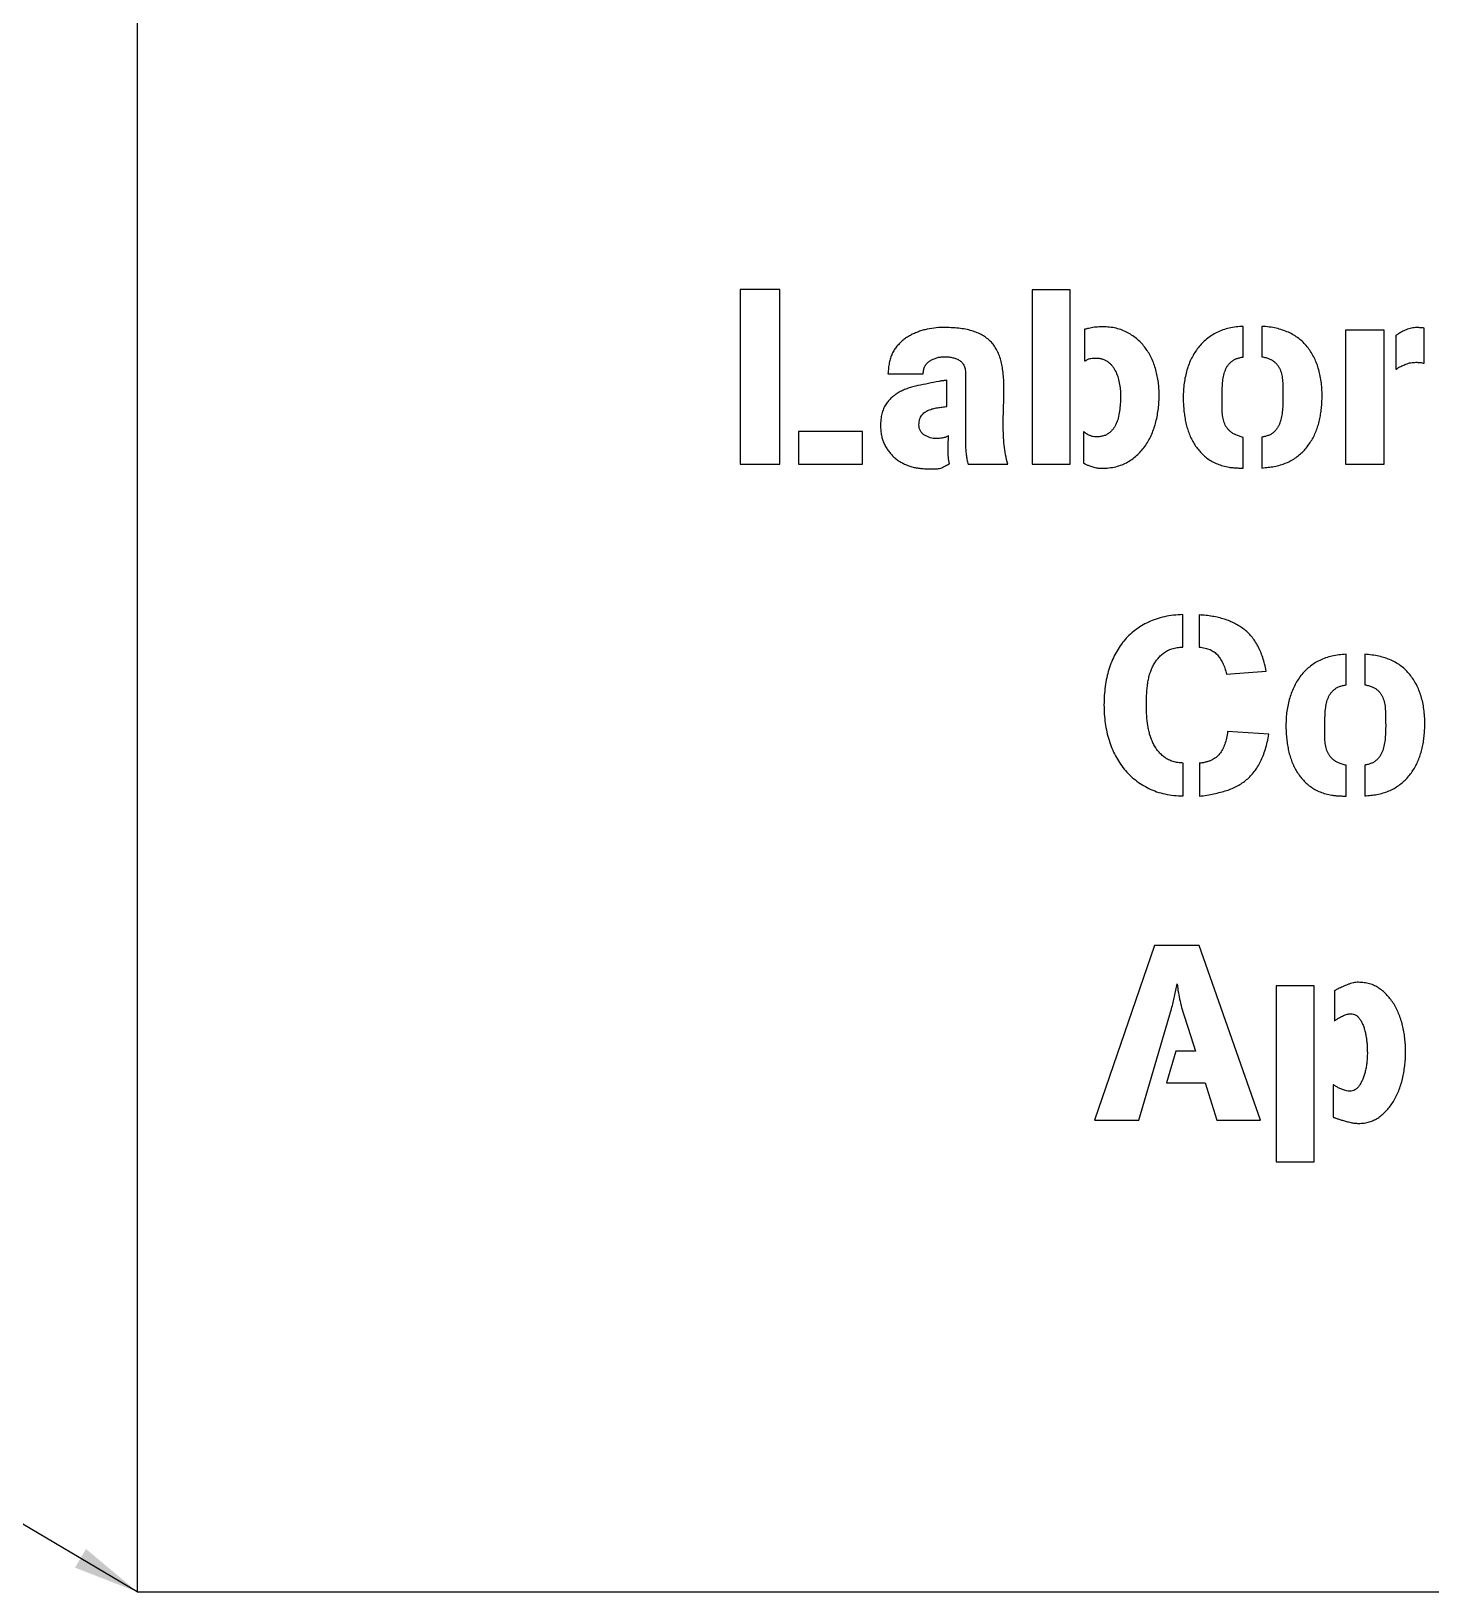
# Model space of a CAD drawing. Header units: millimetres. Extents: x 1 to 1184, y 0 to 836.
# Drawn here: x 506.6 to 582.2, y 667.4 to 751.7 of the extents above; entities that cross this region are included whole.
import ezdxf

# ---------------------------------------------------------------- set-up
doc = ezdxf.new("R2010")
doc.units = ezdxf.units.MM
doc.dimstyles.new('SLDDIMSTYLE0', dxfattribs={"dimtxt": 0.18, "dimasz": 3.556, "dimexe": 0, "dimexo": 0.0625, "dimgap": 0, "dimtad": 0, "dimtih": 1, "dimtoh": 1, "dimdec": 0, "dimrnd": 1e-09, "dimzin": 0, "dimdsep": 46, "dimtxsty": 'Standard', "dimsah": 1, "dimcen": 0.09, "dimadec": 0, "dimazin": 0, "dimtfac": 3.556, "dimtdec": 0, "dimtofl": 0, "dimtmove": 0, "dimatfit": 3, "dimfxl": 0, "dimfrac": 2, "dimtolj": 1, "dimtzin": 0, "dimarcsym": 0})

msp = doc.modelspace()

# ---------------------------------------------------------------- linework, layer by layer
at = {"color": 7, "linetype": 'Continuous', "lineweight": 25}
for p, q in [((512.3, 817.395), (512.3, 667.395)), ((547.041, 737.76), (544.898, 737.76)), ((544.898, 737.76), (544.898, 728.315)), ((547.041, 728.315), (547.041, 737.76)), ((562.727, 737.747), (560.666, 737.747)), ((560.666, 737.747), (560.666, 728.315)), ((562.727, 728.315), (562.727, 737.747)), ((555.968, 735.7), (555.968, 735.713)), ((563.495, 735.604), (563.495, 733.881)), ((572.085, 734.109), (572.085, 735.766)), ((573.095, 735.766), (573.095, 734.123)), ((579.696, 735.552), (577.608, 735.552)), ((577.608, 735.552), (577.608, 728.315)), ((579.696, 728.315), (579.696, 735.552)), ((580.316, 735.255), (580.329, 735.242)), ((581.852, 733.772), (581.866, 735.673)), ((580.329, 735.242), (580.329, 733.436)), ((552.87, 733.206), (554.782, 733.206)), ((555.888, 732.83), (555.847, 732.83)), ((556.063, 731.442), (556.063, 732.855)), ((557.073, 733.152), (557.073, 729.393)), ((551.501, 730.079), (548.037, 730.079)), ((548.037, 730.079), (548.037, 728.315)), ((551.501, 728.315), (551.501, 730.079)), ((556.143, 729.703), (556.143, 729.851)), ((563.47, 730.068), (563.456, 730.068)), ((563.456, 730.068), (563.456, 728.383)), ((572.085, 728.098), (572.085, 729.769)), ((573.095, 729.783), (573.095, 728.112)), ((544.898, 728.315), (547.041, 728.315)), ((548.037, 728.315), (551.501, 728.315)), ((557.208, 728.315), (559.364, 728.315)), ((560.666, 728.315), (562.727, 728.315)), ((577.608, 728.315), (579.696, 728.315)), ((568.825, 718.452), (568.825, 720.189)), ((569.7, 720.176), (569.7, 718.439)), ((568.811, 718.439), (568.825, 718.452)), ((577.637, 716.39), (577.637, 718.047)), ((578.647, 718.047), (578.647, 716.403)), ((571.182, 716.982), (573.325, 717.144)), ((573.473, 713.734), (571.237, 713.884)), ((568.839, 710.393), (568.839, 712.173)), ((569.7, 712.159), (569.714, 712.159)), ((569.714, 712.159), (569.714, 710.379)), ((577.637, 710.379), (577.637, 712.05)), ((578.647, 712.063), (578.647, 710.393)), ((567.281, 702.308), (564.033, 692.876)), ((569.706, 702.308), (567.281, 702.308)), ((573.022, 692.876), (569.706, 702.308)), ((575.918, 700.14), (573.857, 700.14)), ((573.857, 700.14), (573.857, 690.626)), ((575.918, 690.626), (575.918, 700.14)), ((576.996, 699.855), (577.009, 699.855)), ((577.009, 699.855), (577.009, 698.239)), ((566.433, 692.876), (568.197, 698.9)), ((568.441, 696.596), (567.928, 694.898)), ((569.492, 696.609), (568.441, 696.596)), ((567.928, 694.898), (570.03, 694.898)), ((570.03, 694.898), (570.65, 692.876)), ((576.943, 694.79), (576.943, 693.038)), ((564.033, 692.876), (566.433, 692.876)), ((570.65, 692.876), (573.022, 692.876)), ((573.857, 690.626), (575.918, 690.626)), ((512.3, 667.395), (762.3, 667.395))]:
    msp.add_line(p, q, dxfattribs=at)
for points, knots in [([(555.968, 735.713), (555.809, 735.708), (555.486, 735.698), (555.083, 735.633), (554.764, 735.557), (554.53, 735.482), (554.304, 735.391), (554.088, 735.284), (553.883, 735.162), (553.691, 735.023), (553.519, 734.863), (553.358, 734.691), (553.215, 734.499), (553.1, 734.284), (553.009, 734.05), (552.97, 733.884), (552.95, 733.799)], [0, 0, 0, 0, 0.1227607, 0.2498812, 0.3139767, 0.3767372, 0.4396181, 0.5018556, 0.5633751, 0.6237683, 0.6842283, 0.7450277, 0.8061231, 0.868393, 0.9324905, 1, 1, 1, 1]), ([(559.149, 732.358), (559.148, 732.499), (559.144, 732.771), (559.115, 733.165), (559.067, 733.527), (558.999, 733.861), (558.912, 734.167), (558.793, 734.442), (558.647, 734.69), (558.474, 734.909), (558.271, 735.1), (558.038, 735.263), (557.774, 735.4), (557.479, 735.511), (557.152, 735.596), (556.79, 735.657), (556.391, 735.694), (556.113, 735.698), (555.968, 735.7)], [0, 0, 0, 0, 0.0784473, 0.1512933, 0.2191205, 0.2818493, 0.3402831, 0.3958067, 0.4483062, 0.4995006, 0.5506351, 0.602775, 0.6574141, 0.7154082, 0.7774744, 0.8453286, 0.9193758, 1, 1, 1, 1]), ([(564.479, 735.741), (564.36, 735.738), (564.131, 735.732), (563.861, 735.688), (563.679, 735.646), (563.584, 735.626), (563.527, 735.61), (563.501, 735.606), (563.495, 735.604)], [0, 0, 0, 0, 0.360409, 0.6872, 0.823433, 0.921683, 0.980048, 1, 1, 1, 1]), ([(567.538, 732.048), (567.536, 732.164), (567.531, 732.395), (567.498, 732.74), (567.438, 733.08), (567.36, 733.414), (567.257, 733.737), (567.13, 734.043), (566.979, 734.331), (566.8, 734.597), (566.599, 734.842), (566.372, 735.064), (566.119, 735.259), (565.841, 735.43), (565.538, 735.57), (565.207, 735.669), (564.852, 735.731), (564.606, 735.737), (564.479, 735.741)], [0, 0, 0, 0, 0.064524, 0.128945, 0.192913, 0.256973, 0.320104, 0.381331, 0.44162, 0.500904, 0.559584, 0.618254, 0.677387, 0.73772, 0.799486, 0.863093, 0.929622, 1, 1, 1, 1]), ([(572.085, 735.766), (571.954, 735.759), (571.698, 735.746), (571.329, 735.677), (570.982, 735.579), (570.662, 735.444), (570.368, 735.277), (570.098, 735.085), (569.856, 734.864), (569.641, 734.617), (569.45, 734.346), (569.288, 734.052), (569.146, 733.74), (569.034, 733.406), (568.947, 733.056), (568.882, 732.692), (568.845, 732.313), (568.84, 732.056), (568.837, 731.925)], [0, 0, 0, 0, 0.069581, 0.135873, 0.19913, 0.260551, 0.320069, 0.378218, 0.436132, 0.493872, 0.552103, 0.611451, 0.67202, 0.734354, 0.79807, 0.863622, 0.93057, 1, 1, 1, 1]), ([(576.343, 732.007), (576.341, 732.142), (576.337, 732.405), (576.296, 732.789), (576.236, 733.154), (576.145, 733.498), (576.033, 733.823), (575.895, 734.127), (575.727, 734.409), (575.539, 734.671), (575.324, 734.909), (575.082, 735.119), (574.814, 735.301), (574.518, 735.451), (574.199, 735.574), (573.854, 735.669), (573.483, 735.737), (573.227, 735.756), (573.095, 735.766)], [0, 0, 0, 0, 0.072185, 0.141207, 0.206995, 0.270405, 0.331699, 0.391126, 0.449413, 0.507076, 0.564077, 0.620904, 0.678623, 0.737396, 0.798309, 0.861992, 0.92893, 1, 1, 1, 1]), ([(581.462, 735.7), (581.413, 735.698), (581.316, 735.695), (581.172, 735.673), (581.03, 735.638), (580.896, 735.587), (580.772, 735.531), (580.66, 735.477), (580.564, 735.422), (580.482, 735.372), (580.417, 735.327), (580.368, 735.295), (580.337, 735.271), (580.321, 735.259), (580.316, 735.255)], [0, 0, 0, 0, 0.1170844, 0.2337114, 0.3494073, 0.4658152, 0.576772, 0.675772, 0.7651072, 0.8421117, 0.906103, 0.9532327, 0.9844109, 1, 1, 1, 1]), ([(581.866, 735.673), (581.831, 735.677), (581.764, 735.685), (581.664, 735.692), (581.564, 735.699), (581.497, 735.7), (581.462, 735.7)], [0, 0, 0, 0, 0.256936, 0.503362, 0.744649, 1, 1, 1, 1]), ([(552.95, 733.799), (552.942, 733.75), (552.925, 733.651), (552.908, 733.503), (552.895, 733.354), (552.878, 733.256), (552.87, 733.206)], [0, 0, 0, 0, 0.250759, 0.500181, 0.749241, 1, 1, 1, 1]), ([(554.782, 733.206), (554.788, 733.28), (554.798, 733.422), (554.871, 733.618), (554.987, 733.781), (555.145, 733.907), (555.325, 734.001), (555.517, 734.074), (555.72, 734.115), (555.858, 734.12), (555.929, 734.123)], [0, 0, 0, 0, 0.135286, 0.258216, 0.376583, 0.498133, 0.623587, 0.746517, 0.871412, 1, 1, 1, 1]), ([(555.929, 734.123), (556.01, 734.121), (556.166, 734.118), (556.386, 734.077), (556.584, 734.017), (556.73, 733.941), (556.831, 733.865), (556.897, 733.798), (556.951, 733.717), (556.996, 733.626), (557.031, 733.524), (557.057, 733.41), (557.069, 733.285), (557.072, 733.197), (557.073, 733.152)], [0, 0, 0, 0, 0.141008, 0.269202, 0.387507, 0.498394, 0.552255, 0.605643, 0.661586, 0.719535, 0.781537, 0.848511, 0.921054, 1, 1, 1, 1]), ([(563.495, 733.881), (563.498, 733.883), (563.511, 733.891), (563.543, 733.905), (563.593, 733.933), (563.661, 733.972), (563.747, 734.012), (563.853, 734.038), (563.973, 734.053), (564.058, 734.055), (564.103, 734.056)], [0, 0, 0, 0, 0.017667, 0.071867, 0.161337, 0.286114, 0.435317, 0.604339, 0.790742, 1, 1, 1, 1]), ([(564.103, 734.056), (564.166, 734.054), (564.287, 734.051), (564.46, 734.013), (564.618, 733.95), (564.758, 733.863), (564.883, 733.759), (564.992, 733.641), (565.089, 733.511), (565.198, 733.319), (565.306, 733.054), (565.387, 732.716), (565.439, 732.373), (565.447, 732.145), (565.45, 732.035)], [0, 0, 0, 0, 0.069097, 0.133769, 0.194999, 0.255614, 0.315307, 0.374265, 0.433315, 0.493815, 0.618147, 0.747772, 0.877708, 1, 1, 1, 1]), ([(570.938, 731.994), (570.94, 732.115), (570.944, 732.355), (570.961, 732.71), (571.003, 733.051), (571.076, 733.317), (571.159, 733.511), (571.238, 733.641), (571.334, 733.758), (571.444, 733.864), (571.574, 733.955), (571.726, 734.026), (571.898, 734.079), (572.021, 734.099), (572.085, 734.109)], [0, 0, 0, 0, 0.134695, 0.268107, 0.395992, 0.516326, 0.574033, 0.629907, 0.685993, 0.741816, 0.80006, 0.86191, 0.927861, 1, 1, 1, 1]), ([(573.095, 734.123), (573.165, 734.109), (573.297, 734.082), (573.48, 734.019), (573.638, 733.945), (573.768, 733.85), (573.876, 733.745), (573.97, 733.629), (574.043, 733.499), (574.122, 733.31), (574.189, 733.047), (574.218, 732.706), (574.224, 732.338), (574.226, 732.084), (574.227, 731.953)], [0, 0, 0, 0, 0.077742, 0.147468, 0.210565, 0.267431, 0.321581, 0.375058, 0.42905, 0.483694, 0.598732, 0.722747, 0.856785, 1, 1, 1, 1]), ([(580.329, 733.436), (580.334, 733.44), (580.349, 733.45), (580.378, 733.47), (580.422, 733.501), (580.482, 733.539), (580.557, 733.584), (580.649, 733.631), (580.757, 733.676), (580.918, 733.745), (581.136, 733.811), (581.318, 733.821), (581.408, 733.826)], [0, 0, 0, 0, 0.014413, 0.046945, 0.091558, 0.153369, 0.229229, 0.317649, 0.418191, 0.532381, 0.769429, 1, 1, 1, 1]), ([(581.408, 733.826), (581.486, 733.824), (581.636, 733.821), (581.782, 733.788), (581.852, 733.772)], [0, 0, 0, 0, 0.5221114, 1, 1, 1, 1]), ([(555.632, 732.789), (555.443, 732.752), (555.066, 732.678), (554.595, 732.587), (554.227, 732.506), (553.967, 732.422), (553.721, 732.325), (553.489, 732.213), (553.276, 732.081), (553.082, 731.924), (552.909, 731.745), (552.753, 731.543), (552.627, 731.307), (552.539, 731.035), (552.487, 730.724), (552.481, 730.504), (552.478, 730.389)], [0, 0, 0, 0, 0.130521, 0.260695, 0.324434, 0.385825, 0.445493, 0.503366, 0.559915, 0.615321, 0.671663, 0.728532, 0.78741, 0.851438, 0.921991, 1, 1, 1, 1]), ([(555.847, 732.83), (555.841, 732.829), (555.825, 732.828), (555.79, 732.82), (555.725, 732.807), (555.669, 732.796), (555.632, 732.789)], [0, 0, 0, 0, 0.08084, 0.2174, 0.490521, 1, 1, 1, 1]), ([(556.063, 732.855), (556.026, 732.848), (555.968, 732.836), (555.909, 732.832), (555.888, 732.83)], [0, 0, 0, 0, 0.635894, 1, 1, 1, 1]), ([(559.108, 730.403), (559.11, 730.568), (559.112, 730.896), (559.127, 731.386), (559.146, 731.873), (559.148, 732.196), (559.149, 732.358)], [0, 0, 0, 0, 0.253192, 0.503473, 0.751792, 1, 1, 1, 1]), ([(565.45, 732.035), (565.448, 731.911), (565.444, 731.659), (565.415, 731.279), (565.354, 730.905), (565.264, 730.608), (565.162, 730.392), (565.072, 730.244), (564.961, 730.117), (564.839, 730.001), (564.694, 729.906), (564.525, 729.843), (564.334, 729.804), (564.199, 729.799), (564.129, 729.797)], [0, 0, 0, 0, 0.125979, 0.257644, 0.387424, 0.51257, 0.572755, 0.630507, 0.687878, 0.744637, 0.802184, 0.86262, 0.928266, 1, 1, 1, 1]), ([(564.425, 728.098), (564.558, 728.102), (564.815, 728.11), (565.187, 728.175), (565.53, 728.282), (565.842, 728.434), (566.126, 728.62), (566.381, 728.837), (566.615, 729.075), (566.814, 729.345), (566.993, 729.633), (567.141, 729.943), (567.27, 730.269), (567.367, 730.612), (567.442, 730.966), (567.5, 731.324), (567.53, 731.686), (567.536, 731.927), (567.538, 732.048)], [0, 0, 0, 0, 0.07052, 0.136748, 0.19974, 0.260722, 0.32056, 0.379607, 0.438195, 0.49736, 0.557332, 0.618004, 0.679863, 0.743115, 0.807365, 0.871664, 0.935762, 1, 1, 1, 1]), ([(568.837, 731.925), (568.838, 731.814), (568.84, 731.594), (568.868, 731.265), (568.905, 730.942), (568.963, 730.627), (569.033, 730.32), (569.134, 730.029), (569.247, 729.749), (569.386, 729.486), (569.545, 729.24), (569.727, 729.013), (569.929, 728.806), (570.155, 728.619), (570.405, 728.455), (570.686, 728.327), (570.989, 728.217), (571.205, 728.175), (571.317, 728.153)], [0, 0, 0, 0, 0.06733, 0.133659, 0.199475, 0.264258, 0.327843, 0.389709, 0.450602, 0.510644, 0.56982, 0.627792, 0.686247, 0.744963, 0.805014, 0.86682, 0.93143, 1, 1, 1, 1]), ([(572.085, 729.769), (572.013, 729.788), (571.876, 729.823), (571.688, 729.896), (571.526, 729.977), (571.39, 730.074), (571.281, 730.184), (571.185, 730.299), (571.109, 730.427), (571.05, 730.565), (571.006, 730.712), (570.973, 730.868), (570.951, 731.033), (570.94, 731.272), (570.941, 731.593), (570.939, 731.856), (570.938, 731.994)], [0, 0, 0, 0, 0.079435, 0.150944, 0.21498, 0.273237, 0.327793, 0.380659, 0.433346, 0.48628, 0.540805, 0.597652, 0.656535, 0.718493, 0.852646, 1, 1, 1, 1]), ([(574.227, 731.953), (574.226, 731.835), (574.224, 731.597), (574.204, 731.241), (574.163, 730.893), (574.089, 730.619), (574.009, 730.416), (573.93, 730.279), (573.838, 730.155), (573.73, 730.043), (573.604, 729.944), (573.452, 729.872), (573.282, 729.814), (573.159, 729.793), (573.095, 729.783)], [0, 0, 0, 0, 0.12953, 0.262138, 0.392075, 0.515141, 0.573871, 0.63156, 0.687801, 0.744478, 0.802153, 0.862953, 0.928572, 1, 1, 1, 1]), ([(573.755, 728.194), (573.867, 728.219), (574.084, 728.268), (574.393, 728.378), (574.678, 728.515), (574.938, 728.679), (575.17, 728.871), (575.388, 729.076), (575.576, 729.308), (575.747, 729.553), (575.895, 729.817), (576.02, 730.097), (576.123, 730.392), (576.204, 730.701), (576.265, 731.019), (576.311, 731.343), (576.336, 731.674), (576.34, 731.896), (576.343, 732.007)], [0, 0, 0, 0, 0.067774, 0.132654, 0.194971, 0.255527, 0.315248, 0.374372, 0.433194, 0.492456, 0.552417, 0.613053, 0.674991, 0.738266, 0.802937, 0.867799, 0.933402, 1, 1, 1, 1]), ([(554.554, 730.444), (554.556, 730.497), (554.559, 730.598), (554.587, 730.739), (554.632, 730.862), (554.699, 730.964), (554.779, 731.05), (554.868, 731.125), (554.966, 731.19), (555.11, 731.259), (555.307, 731.324), (555.558, 731.368), (555.812, 731.401), (555.981, 731.429), (556.063, 731.442)], [0, 0, 0, 0, 0.078904, 0.148409, 0.212263, 0.270607, 0.327719, 0.385642, 0.441851, 0.500699, 0.621277, 0.747481, 0.876519, 1, 1, 1, 1]), ([(552.478, 730.389), (552.48, 730.302), (552.484, 730.131), (552.522, 729.882), (552.582, 729.647), (552.668, 729.426), (552.776, 729.221), (552.901, 729.031), (553.043, 728.855), (553.202, 728.696), (553.38, 728.553), (553.572, 728.427), (553.779, 728.318), (554, 728.23), (554.232, 728.158), (554.473, 728.112), (554.72, 728.078), (554.887, 728.075), (554.971, 728.073)], [0, 0, 0, 0, 0.068588, 0.13425, 0.197624, 0.259631, 0.320241, 0.379664, 0.4382, 0.497497, 0.556752, 0.61731, 0.67792, 0.740779, 0.804352, 0.868532, 0.933477, 1, 1, 1, 1]), ([(555.484, 729.703), (555.431, 729.705), (555.323, 729.71), (555.164, 729.747), (555.007, 729.806), (554.856, 729.885), (554.72, 729.987), (554.625, 730.121), (554.564, 730.275), (554.558, 730.386), (554.554, 730.444)], [0, 0, 0, 0, 0.121185, 0.243486, 0.369418, 0.501292, 0.629277, 0.749563, 0.86946, 1, 1, 1, 1]), ([(559.364, 728.315), (559.315, 728.486), (559.22, 728.826), (559.149, 729.352), (559.116, 729.877), (559.111, 730.228), (559.108, 730.403)], [0, 0, 0, 0, 0.252598, 0.501732, 0.751574, 1, 1, 1, 1]), ([(556.143, 729.851), (556.141, 729.85), (556.129, 729.844), (556.105, 729.83), (556.062, 729.81), (556.002, 729.778), (555.916, 729.749), (555.8, 729.727), (555.653, 729.71), (555.544, 729.705), (555.484, 729.703)], [0, 0, 0, 0, 0.012748, 0.054838, 0.124954, 0.220568, 0.35039, 0.522021, 0.737354, 1, 1, 1, 1]), ([(556.129, 729.028), (556.13, 729.079), (556.131, 729.192), (556.135, 729.366), (556.142, 729.54), (556.143, 729.652), (556.143, 729.703)], [0, 0, 0, 0, 0.225399, 0.499962, 0.774601, 1, 1, 1, 1]), ([(557.073, 729.393), (557.074, 729.298), (557.077, 729.111), (557.103, 728.836), (557.145, 728.571), (557.187, 728.4), (557.208, 728.315)], [0, 0, 0, 0, 0.261361, 0.514746, 0.759511, 1, 1, 1, 1]), ([(564.129, 729.797), (564.072, 729.8), (563.959, 729.807), (563.802, 729.857), (563.672, 729.922), (563.571, 729.982), (563.511, 730.034), (563.48, 730.059), (563.47, 730.068)], [0, 0, 0, 0, 0.234448, 0.464236, 0.672833, 0.834221, 0.94474, 1, 1, 1, 1]), ([(556.198, 728.342), (556.178, 728.462), (556.141, 728.689), (556.133, 728.92), (556.129, 729.028)], [0, 0, 0, 0, 0.527645, 1, 1, 1, 1]), ([(554.971, 728.073), (555.047, 728.073), (555.177, 728.073), (555.35, 728.065), (555.488, 728.062), (555.612, 728.077), (555.732, 728.105), (555.832, 728.15), (555.919, 728.196), (555.999, 728.24), (556.095, 728.287), (556.162, 728.323), (556.198, 728.342)], [0, 0, 0, 0, 0.175847, 0.303261, 0.404825, 0.497899, 0.591651, 0.692168, 0.751828, 0.822361, 0.905748, 1, 1, 1, 1]), ([(563.456, 728.383), (563.46, 728.38), (563.473, 728.37), (563.501, 728.356), (563.54, 728.331), (563.621, 728.292), (563.757, 728.234), (563.954, 728.167), (564.183, 728.11), (564.345, 728.102), (564.425, 728.098)], [0, 0, 0, 0, 0.016428, 0.04722, 0.09176, 0.151542, 0.311521, 0.525301, 0.764337, 1, 1, 1, 1]), ([(571.317, 728.153), (571.38, 728.145), (571.508, 728.13), (571.7, 728.117), (571.893, 728.112), (572.021, 728.103), (572.085, 728.098)], [0, 0, 0, 0, 0.249579, 0.500757, 0.751514, 1, 1, 1, 1]), ([(573.095, 728.112), (573.152, 728.12), (573.264, 728.137), (573.431, 728.153), (573.594, 728.169), (573.702, 728.186), (573.755, 728.194)], [0, 0, 0, 0, 0.259966, 0.510157, 0.754528, 1, 1, 1, 1]), ([(568.825, 720.189), (568.653, 720.181), (568.317, 720.165), (567.831, 720.085), (567.378, 719.964), (566.958, 719.795), (566.574, 719.587), (566.22, 719.348), (565.902, 719.073), (565.617, 718.764), (565.367, 718.425), (565.15, 718.056), (564.964, 717.657), (564.815, 717.229), (564.698, 716.778), (564.616, 716.306), (564.564, 715.815), (564.557, 715.481), (564.554, 715.311)], [0, 0, 0, 0, 0.0709224, 0.1377346, 0.2019258, 0.2635088, 0.3232423, 0.3810839, 0.4386319, 0.4956972, 0.5531604, 0.6114562, 0.6715444, 0.7335301, 0.7972576, 0.8628876, 0.9302673, 1, 1, 1, 1]), ([(573.325, 717.144), (573.298, 717.271), (573.246, 717.518), (573.14, 717.872), (573.015, 718.197), (572.874, 718.496), (572.714, 718.767), (572.533, 719.009), (572.334, 719.225), (572.115, 719.412), (571.876, 719.573), (571.622, 719.719), (571.348, 719.844), (571.055, 719.949), (570.743, 720.034), (570.413, 720.102), (570.064, 720.151), (569.823, 720.167), (569.7, 720.176)], [0, 0, 0, 0, 0.075038, 0.145939, 0.212721, 0.276355, 0.336612, 0.394269, 0.450579, 0.505422, 0.560501, 0.616651, 0.674434, 0.734277, 0.796204, 0.860988, 0.928832, 1, 1, 1, 1]), ([(566.844, 715.259), (566.848, 715.44), (566.854, 715.807), (566.891, 716.264), (566.938, 716.627), (567.001, 716.887), (567.078, 717.134), (567.175, 717.367), (567.293, 717.584), (567.435, 717.782), (567.596, 717.96), (567.777, 718.121), (567.99, 718.254), (568.234, 718.354), (568.512, 718.416), (568.708, 718.431), (568.811, 718.439)], [0, 0, 0, 0, 0.129066, 0.260822, 0.326217, 0.389367, 0.450496, 0.510184, 0.568752, 0.626108, 0.682751, 0.73978, 0.798158, 0.860157, 0.926565, 1, 1, 1, 1]), ([(569.7, 718.439), (569.755, 718.432), (569.861, 718.42), (570.013, 718.388), (570.155, 718.35), (570.285, 718.301), (570.403, 718.242), (570.512, 718.176), (570.608, 718.1), (570.723, 717.984), (570.85, 717.811), (570.982, 717.571), (571.096, 717.291), (571.152, 717.089), (571.182, 716.982)], [0, 0, 0, 0, 0.073235, 0.142067, 0.206665, 0.267676, 0.326441, 0.382337, 0.436475, 0.489044, 0.599524, 0.720264, 0.852863, 1, 1, 1, 1]), ([(577.637, 718.047), (577.506, 718.04), (577.25, 718.026), (576.881, 717.958), (576.535, 717.86), (576.214, 717.725), (575.921, 717.557), (575.65, 717.366), (575.408, 717.145), (575.193, 716.897), (575.003, 716.627), (574.84, 716.333), (574.698, 716.02), (574.587, 715.686), (574.499, 715.336), (574.435, 714.972), (574.398, 714.593), (574.392, 714.337), (574.389, 714.206)], [0, 0, 0, 0, 0.0695806, 0.135873, 0.1991298, 0.2605513, 0.3200692, 0.3782177, 0.4361321, 0.4938724, 0.5521028, 0.6114512, 0.67202, 0.7343544, 0.7980701, 0.8636223, 0.9305703, 1, 1, 1, 1]), ([(581.895, 714.288), (581.893, 714.423), (581.89, 714.686), (581.849, 715.07), (581.788, 715.435), (581.697, 715.779), (581.585, 716.104), (581.447, 716.408), (581.279, 716.689), (581.092, 716.952), (580.876, 717.189), (580.634, 717.4), (580.366, 717.582), (580.071, 717.732), (579.751, 717.855), (579.406, 717.95), (579.036, 718.017), (578.779, 718.037), (578.647, 718.047)], [0, 0, 0, 0, 0.072185, 0.141207, 0.206995, 0.270405, 0.331699, 0.391126, 0.449413, 0.507076, 0.564077, 0.620904, 0.678623, 0.737396, 0.798309, 0.861992, 0.92893, 1, 1, 1, 1]), ([(576.491, 714.274), (576.493, 714.395), (576.497, 714.636), (576.513, 714.991), (576.556, 715.331), (576.628, 715.598), (576.711, 715.791), (576.79, 715.922), (576.886, 716.038), (576.997, 716.144), (577.127, 716.235), (577.278, 716.307), (577.45, 716.36), (577.573, 716.379), (577.637, 716.39)], [0, 0, 0, 0, 0.134695, 0.268107, 0.395992, 0.516326, 0.574033, 0.629907, 0.685993, 0.741816, 0.80006, 0.86191, 0.927861, 1, 1, 1, 1]), ([(578.647, 716.403), (578.717, 716.389), (578.85, 716.363), (579.032, 716.299), (579.191, 716.226), (579.32, 716.13), (579.429, 716.026), (579.522, 715.91), (579.595, 715.78), (579.675, 715.591), (579.741, 715.328), (579.771, 714.986), (579.776, 714.619), (579.778, 714.365), (579.78, 714.233)], [0, 0, 0, 0, 0.077742, 0.147468, 0.210565, 0.267431, 0.321581, 0.375058, 0.42905, 0.483694, 0.598732, 0.722747, 0.856785, 1, 1, 1, 1]), ([(564.554, 715.311), (564.557, 715.144), (564.564, 714.812), (564.615, 714.324), (564.7, 713.853), (564.822, 713.401), (564.973, 712.969), (565.164, 712.567), (565.383, 712.191), (565.637, 711.845), (565.924, 711.529), (566.247, 711.25), (566.599, 711), (566.985, 710.787), (567.403, 710.614), (567.854, 710.49), (568.336, 710.413), (568.668, 710.4), (568.839, 710.393)], [0, 0, 0, 0, 0.068663, 0.135514, 0.200673, 0.264544, 0.326967, 0.387528, 0.446418, 0.504829, 0.562814, 0.620687, 0.679279, 0.739161, 0.800704, 0.864202, 0.930185, 1, 1, 1, 1]), ([(568.839, 712.173), (568.742, 712.178), (568.555, 712.187), (568.289, 712.247), (568.049, 712.339), (567.838, 712.47), (567.652, 712.624), (567.49, 712.803), (567.344, 712.995), (567.224, 713.21), (567.124, 713.438), (567.037, 713.678), (566.972, 713.931), (566.905, 714.281), (566.856, 714.725), (566.848, 715.082), (566.844, 715.259)], [0, 0, 0, 0, 0.070625, 0.135502, 0.197444, 0.256594, 0.31497, 0.372814, 0.43121, 0.490457, 0.550949, 0.612668, 0.675698, 0.740652, 0.871403, 1, 1, 1, 1]), ([(574.389, 714.206), (574.39, 714.095), (574.393, 713.874), (574.421, 713.546), (574.457, 713.223), (574.515, 712.907), (574.586, 712.601), (574.686, 712.31), (574.799, 712.029), (574.938, 711.766), (575.098, 711.52), (575.279, 711.293), (575.482, 711.087), (575.707, 710.9), (575.957, 710.735), (576.238, 710.607), (576.542, 710.498), (576.758, 710.455), (576.869, 710.434)], [0, 0, 0, 0, 0.06733, 0.133659, 0.199475, 0.264258, 0.327843, 0.389709, 0.450602, 0.510644, 0.56982, 0.627792, 0.686247, 0.744963, 0.805014, 0.86682, 0.93143, 1, 1, 1, 1]), ([(577.637, 712.05), (577.565, 712.068), (577.428, 712.104), (577.241, 712.177), (577.078, 712.257), (576.943, 712.354), (576.833, 712.464), (576.737, 712.58), (576.661, 712.707), (576.603, 712.846), (576.558, 712.993), (576.525, 713.149), (576.504, 713.314), (576.492, 713.552), (576.493, 713.873), (576.492, 714.136), (576.491, 714.274)], [0, 0, 0, 0, 0.079435, 0.150944, 0.21498, 0.273237, 0.327793, 0.380659, 0.433346, 0.48628, 0.540805, 0.597652, 0.656535, 0.718493, 0.852646, 1, 1, 1, 1]), ([(579.78, 714.233), (579.779, 714.116), (579.777, 713.878), (579.756, 713.522), (579.715, 713.173), (579.641, 712.899), (579.561, 712.696), (579.483, 712.56), (579.39, 712.435), (579.282, 712.323), (579.156, 712.225), (579.005, 712.152), (578.834, 712.094), (578.711, 712.074), (578.647, 712.063)], [0, 0, 0, 0, 0.12953, 0.262138, 0.392075, 0.515141, 0.573871, 0.63156, 0.687801, 0.744478, 0.802153, 0.862953, 0.928572, 1, 1, 1, 1]), ([(579.308, 710.475), (579.419, 710.5), (579.636, 710.549), (579.945, 710.659), (580.23, 710.795), (580.49, 710.96), (580.723, 711.152), (580.94, 711.357), (581.128, 711.588), (581.299, 711.834), (581.447, 712.097), (581.572, 712.378), (581.675, 712.673), (581.757, 712.981), (581.818, 713.299), (581.864, 713.624), (581.888, 713.954), (581.893, 714.176), (581.895, 714.288)], [0, 0, 0, 0, 0.067774, 0.132654, 0.194971, 0.255527, 0.315248, 0.374372, 0.433194, 0.492456, 0.552417, 0.613053, 0.674991, 0.738266, 0.802937, 0.867799, 0.933402, 1, 1, 1, 1]), ([(571.237, 713.884), (571.219, 713.761), (571.184, 713.526), (571.093, 713.197), (570.971, 712.912), (570.841, 712.704), (570.715, 712.566), (570.612, 712.473), (570.491, 712.394), (570.36, 712.322), (570.214, 712.265), (570.054, 712.219), (569.882, 712.181), (569.762, 712.166), (569.7, 712.159)], [0, 0, 0, 0, 0.146297, 0.278703, 0.39936, 0.510287, 0.563782, 0.617845, 0.673939, 0.731987, 0.793636, 0.858112, 0.926821, 1, 1, 1, 1]), ([(569.714, 710.379), (569.849, 710.398), (570.113, 710.435), (570.492, 710.508), (570.847, 710.589), (571.178, 710.684), (571.486, 710.796), (571.771, 710.93), (572.032, 711.089), (572.269, 711.272), (572.488, 711.478), (572.685, 711.712), (572.863, 711.97), (573.023, 712.257), (573.163, 712.575), (573.285, 712.928), (573.39, 713.318), (573.444, 713.592), (573.473, 713.734)], [0, 0, 0, 0, 0.074046, 0.143932, 0.209356, 0.271312, 0.330244, 0.386784, 0.441615, 0.49535, 0.549149, 0.604107, 0.660559, 0.71904, 0.78146, 0.848609, 0.921551, 1, 1, 1, 1]), ([(576.869, 710.434), (576.933, 710.426), (577.06, 710.41), (577.253, 710.397), (577.445, 710.392), (577.573, 710.383), (577.637, 710.379)], [0, 0, 0, 0, 0.249579, 0.500757, 0.751514, 1, 1, 1, 1]), ([(578.647, 710.393), (578.704, 710.401), (578.816, 710.417), (578.983, 710.433), (579.146, 710.45), (579.254, 710.466), (579.308, 710.475)], [0, 0, 0, 0, 0.259966, 0.510157, 0.754528, 1, 1, 1, 1]), ([(568.197, 698.9), (568.232, 699.011), (568.301, 699.23), (568.373, 699.565), (568.441, 699.899), (568.485, 700.122), (568.507, 700.234)], [0, 0, 0, 0, 0.253928, 0.502125, 0.750505, 1, 1, 1, 1]), ([(568.507, 700.234), (568.527, 700.077), (568.568, 699.765), (568.662, 699.304), (568.776, 698.848), (568.965, 698.251), (569.221, 697.51), (569.402, 696.91), (569.492, 696.609)], [0, 0, 0, 0, 0.125593, 0.250782, 0.375316, 0.500035, 0.750067, 1, 1, 1, 1]), ([(578.304, 700.327), (578.26, 700.325), (578.169, 700.322), (578.028, 700.3), (577.881, 700.26), (577.684, 700.191), (577.459, 700.102), (577.264, 699.999), (577.137, 699.935), (577.073, 699.894), (577.026, 699.874), (577.003, 699.86), (576.996, 699.855)], [0, 0, 0, 0, 0.094567, 0.194312, 0.303415, 0.419319, 0.639743, 0.819794, 0.890597, 0.943461, 0.980713, 1, 1, 1, 1]), ([(578.304, 692.701), (578.406, 692.705), (578.606, 692.713), (578.896, 692.774), (579.165, 692.879), (579.412, 693.025), (579.638, 693.205), (579.847, 693.41), (580.037, 693.64), (580.208, 693.894), (580.361, 694.169), (580.49, 694.466), (580.602, 694.782), (580.692, 695.114), (580.764, 695.457), (580.813, 695.806), (580.848, 696.159), (580.858, 696.514), (580.854, 696.869), (580.826, 697.222), (580.78, 697.571), (580.711, 697.915), (580.626, 698.248), (580.515, 698.563), (580.388, 698.861), (580.235, 699.136), (580.064, 699.39), (579.872, 699.619), (579.663, 699.824), (579.433, 700.002), (579.182, 700.15), (578.908, 700.253), (578.613, 700.315), (578.409, 700.323), (578.304, 700.327)], [0, 0, 0, 0, 0.030123, 0.058878, 0.086815, 0.114782, 0.143001, 0.171694, 0.200783, 0.23083, 0.261671, 0.293464, 0.326154, 0.360097, 0.394706, 0.429326, 0.464122, 0.498975, 0.534006, 0.568562, 0.603128, 0.637662, 0.671691, 0.704317, 0.736033, 0.766875, 0.796921, 0.826132, 0.854692, 0.883213, 0.911511, 0.939984, 0.969113, 1, 1, 1, 1]), ([(577.009, 698.239), (577.014, 698.243), (577.027, 698.255), (577.056, 698.275), (577.098, 698.305), (577.179, 698.361), (577.31, 698.442), (577.495, 698.529), (577.688, 698.611), (577.823, 698.624), (577.885, 698.629)], [0, 0, 0, 0, 0.018503, 0.055835, 0.107628, 0.178329, 0.359378, 0.582872, 0.809551, 1, 1, 1, 1]), ([(577.885, 698.629), (577.935, 698.626), (578.034, 698.619), (578.173, 698.554), (578.3, 698.457), (578.403, 698.316), (578.499, 698.154), (578.576, 697.967), (578.646, 697.764), (578.697, 697.541), (578.737, 697.305), (578.769, 697.056), (578.786, 696.795), (578.788, 696.618), (578.789, 696.527)], [0, 0, 0, 0, 0.060194, 0.119277, 0.18195, 0.251856, 0.32822, 0.409471, 0.495639, 0.587635, 0.684845, 0.785362, 0.890823, 1, 1, 1, 1]), ([(578.789, 696.527), (578.789, 696.439), (578.787, 696.265), (578.764, 696.01), (578.732, 695.762), (578.683, 695.527), (578.624, 695.305), (578.55, 695.101), (578.463, 694.915), (578.362, 694.752), (578.253, 694.613), (578.124, 694.514), (577.982, 694.451), (577.882, 694.443), (577.832, 694.44)], [0, 0, 0, 0, 0.10651, 0.209439, 0.308987, 0.406494, 0.498994, 0.585688, 0.667993, 0.745345, 0.816522, 0.879632, 0.939981, 1, 1, 1, 1]), ([(577.832, 694.44), (577.773, 694.444), (577.643, 694.455), (577.453, 694.525), (577.269, 694.606), (577.132, 694.675), (577.047, 694.73), (577, 694.757), (576.967, 694.776), (576.95, 694.787), (576.943, 694.79)], [0, 0, 0, 0, 0.1830889, 0.4040333, 0.6246453, 0.8070984, 0.8805186, 0.9366245, 0.9764512, 1, 1, 1, 1]), ([(576.943, 693.038), (576.946, 693.036), (576.958, 693.032), (576.987, 693.022), (577.033, 693.004), (577.124, 692.971), (577.264, 692.926), (577.454, 692.864), (577.668, 692.809), (577.888, 692.752), (578.102, 692.711), (578.24, 692.704), (578.304, 692.701)], [0, 0, 0, 0, 0.007461, 0.028056, 0.063567, 0.112214, 0.234883, 0.378605, 0.537903, 0.7049, 0.863884, 1, 1, 1, 1])]:
    msp.add_open_spline(points, degree=3, knots=knots, dxfattribs=at)

# ---------------------------------------------------------------- leaders
at = {"color": 7, "linetype": 'Continuous', "lineweight": 0}
msp.add_leader([(512.3, 667.395), (469.427, 692.713)], dimstyle='SLDDIMSTYLE0', dxfattribs=at)

doc.saveas('drawing.dxf')
